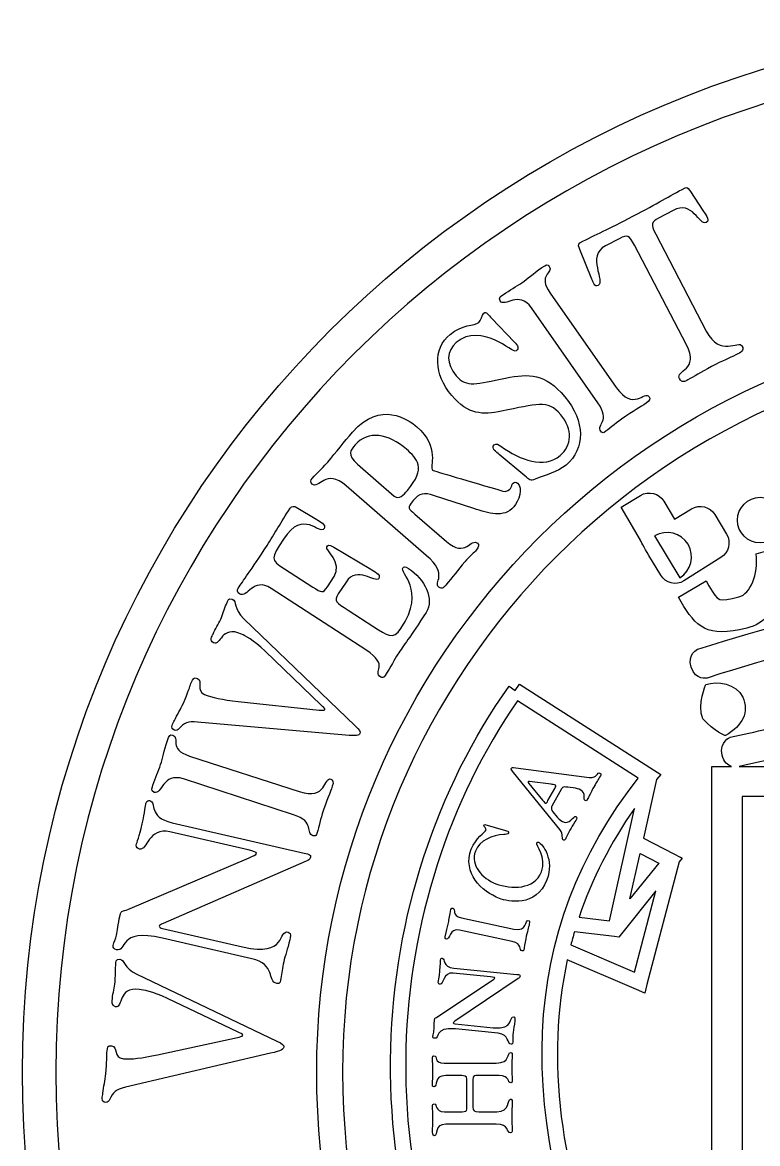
# Model space of a CAD drawing. Header units: inches. Extents: x -580 to 220, y 1335 to 2135.
# Drawn here: x -29.51 to -19.21, y 1857.3 to 1872.99 of the extents above; entities that cross this region are included whole.
import ezdxf

# ---------------------------------------------------------------- set-up
doc = ezdxf.new("R2010")
doc.units = ezdxf.units.IN
doc.header["$MEASUREMENT"] = 0
doc.layers.add('Grabado relleno', color=7, linetype='Continuous')

# ---------------------------------------------------------------- blocks, each defined once
blk = doc.blocks.new('block 2151')
at = {"layer": 'Grabado relleno', "color": 6, "lineweight": 25}
blk.add_lwpolyline([(-20.598, 1861.222), (-21, 1860.722), (-20.859, 1861.358), (-20.598, 1861.222)], dxfattribs=at)
for points, knots in [([(-14.805, 1872.993), (-22.911, 1872.993), (-29.506, 1866.4), (-29.506, 1858.295), (-29.506, 1850.19), (-22.911, 1843.595), (-14.805, 1843.595), (-6.7, 1843.595), (-0.106, 1850.19), (-0.106, 1858.295), (-0.106, 1866.4), (-6.7, 1872.993), (-14.805, 1872.993)], [0, 0, 0, 0, 1, 1, 1, 2, 2, 2, 3, 3, 3, 4, 4, 4, 4]), ([(-14.805, 1844.063), (-22.653, 1844.063), (-29.038, 1850.447), (-29.038, 1858.295), (-29.038, 1866.142), (-22.653, 1872.525), (-14.805, 1872.525), (-6.958, 1872.525), (-0.574, 1866.142), (-0.574, 1858.295), (-0.574, 1850.447), (-6.958, 1844.063), (-14.805, 1844.063)], [0, 0, 0, 0, 1, 1, 1, 2, 2, 2, 3, 3, 3, 4, 4, 4, 4]), ([(-21.532, 1869.399), (-21.517, 1869.357), (-21.497, 1869.283), (-21.446, 1869.31), (-21.338, 1869.366), (-21.616, 1869.723), (-21.344, 1869.864), (-21.344, 1869.864), (-21.142, 1869.97), (-21.142, 1869.97), (-21.043, 1870.021), (-21.011, 1870.019), (-20.936, 1869.875), (-20.936, 1869.875), (-20.207, 1868.48), (-20.207, 1868.48), (-20.021, 1868.122), (-20.368, 1868.124), (-20.307, 1868.007), (-20.273, 1867.94), (-20.233, 1867.965), (-20.19, 1867.987), (-20.094, 1868.038), (-20.02, 1868.091), (-19.86, 1868.175), (-19.698, 1868.26), (-19.612, 1868.289), (-19.516, 1868.339), (-19.447, 1868.376), (-19.394, 1868.392), (-19.432, 1868.464), (-19.476, 1868.548), (-19.738, 1868.3), (-19.931, 1868.67), (-19.931, 1868.67), (-20.64, 1870.029), (-20.64, 1870.029), (-20.715, 1870.173), (-20.699, 1870.201), (-20.6, 1870.252), (-20.6, 1870.252), (-20.396, 1870.359), (-20.396, 1870.359), (-20.126, 1870.515), (-20.028, 1870.142), (-19.932, 1870.192), (-19.87, 1870.224), (-19.958, 1870.328), (-19.981, 1870.361), (-19.981, 1870.361), (-20.152, 1870.624), (-20.152, 1870.624), (-20.17, 1870.653), (-20.192, 1870.695), (-20.228, 1870.676), (-20.452, 1870.56), (-20.607, 1870.464), (-20.958, 1870.28), (-21.309, 1870.097), (-21.477, 1870.025), (-21.7, 1869.908), (-21.736, 1869.889), (-21.714, 1869.847), (-21.701, 1869.816), (-21.701, 1869.816), (-21.532, 1869.399), (-21.532, 1869.399)], [0, 0, 0, 0, 1, 1, 1, 2, 2, 2, 3, 3, 3, 4, 4, 4, 5, 5, 5, 6, 6, 6, 7, 7, 7, 8, 8, 8, 9, 9, 9, 10, 10, 10, 11, 11, 11, 12, 12, 12, 13, 13, 13, 14, 14, 14, 15, 15, 15, 16, 16, 16, 17, 17, 17, 18, 18, 18, 19, 19, 19, 20, 20, 20, 21, 21, 21, 22, 22, 22, 22]), ([(-22.379, 1868.997), (-22.379, 1868.997), (-21.449, 1867.668), (-21.449, 1867.668), (-21.265, 1867.406), (-21.474, 1867.366), (-21.406, 1867.269), (-21.397, 1867.255), (-21.379, 1867.239), (-21.359, 1867.253), (-21.301, 1867.294), (-21.214, 1867.371), (-21.119, 1867.438), (-20.946, 1867.559), (-20.856, 1867.605), (-20.775, 1867.662), (-20.724, 1867.698), (-20.712, 1867.723), (-20.732, 1867.753), (-20.795, 1867.842), (-20.954, 1867.541), (-21.192, 1867.881), (-21.192, 1867.881), (-22.117, 1869.202), (-22.117, 1869.202), (-22.301, 1869.465), (-22.065, 1869.481), (-22.13, 1869.575), (-22.154, 1869.609), (-22.169, 1869.607), (-22.235, 1869.56), (-22.361, 1869.471), (-22.433, 1869.404), (-22.513, 1869.349), (-22.59, 1869.295), (-22.685, 1869.245), (-22.771, 1869.184), (-22.791, 1869.171), (-22.852, 1869.14), (-22.819, 1869.093), (-22.752, 1868.996), (-22.556, 1869.249), (-22.379, 1868.997)], [0, 0, 0, 0, 1, 1, 1, 2, 2, 2, 3, 3, 3, 4, 4, 4, 5, 5, 5, 6, 6, 6, 7, 7, 7, 8, 8, 8, 9, 9, 9, 10, 10, 10, 11, 11, 11, 12, 12, 12, 13, 13, 13, 14, 14, 14, 14]), ([(-14.805, 1868.874), (-20.64, 1868.874), (-25.386, 1864.128), (-25.386, 1858.295), (-25.386, 1852.461), (-20.64, 1847.715), (-14.805, 1847.715), (-8.972, 1847.715), (-4.226, 1852.461), (-4.226, 1858.295), (-4.226, 1864.128), (-8.972, 1868.874), (-14.805, 1868.874)], [0, 0, 0, 0, 1, 1, 1, 2, 2, 2, 3, 3, 3, 4, 4, 4, 4]), ([(-22.799, 1867.549), (-22.311, 1867.646), (-22.153, 1867.721), (-21.969, 1867.501), (-21.794, 1867.294), (-21.815, 1867.066), (-21.976, 1866.93), (-22.206, 1866.737), (-22.531, 1866.865), (-22.807, 1867.058), (-22.843, 1867.085), (-22.867, 1867.105), (-22.9, 1867.077), (-22.952, 1867.033), (-22.868, 1866.976), (-22.831, 1866.945), (-22.831, 1866.945), (-22.47, 1866.644), (-22.47, 1866.644), (-22.408, 1866.59), (-22.392, 1866.568), (-22.327, 1866.596), (-22.179, 1866.663), (-22.021, 1866.69), (-21.895, 1866.796), (-21.624, 1867.023), (-21.626, 1867.413), (-21.911, 1867.752), (-22.186, 1868.081), (-22.416, 1868.078), (-22.741, 1868.013), (-23.146, 1867.933), (-23.288, 1867.872), (-23.434, 1868.045), (-23.579, 1868.218), (-23.568, 1868.395), (-23.432, 1868.51), (-23.076, 1868.808), (-22.641, 1868.353), (-22.593, 1868.393), (-22.548, 1868.431), (-22.567, 1868.467), (-22.619, 1868.521), (-22.619, 1868.521), (-22.933, 1868.848), (-22.933, 1868.848), (-22.987, 1868.905), (-23.013, 1868.949), (-23.045, 1868.923), (-23.072, 1868.9), (-23.089, 1868.815), (-23.115, 1868.792), (-23.178, 1868.741), (-23.349, 1868.768), (-23.519, 1868.626), (-23.761, 1868.423), (-23.745, 1868.066), (-23.494, 1867.769), (-23.267, 1867.497), (-23.06, 1867.498), (-22.799, 1867.549)], [0, 0, 0, 0, 1, 1, 1, 2, 2, 2, 3, 3, 3, 4, 4, 4, 5, 5, 5, 6, 6, 6, 7, 7, 7, 8, 8, 8, 9, 9, 9, 10, 10, 10, 11, 11, 11, 12, 12, 12, 13, 13, 13, 14, 14, 14, 15, 15, 15, 16, 16, 16, 17, 17, 17, 18, 18, 18, 19, 19, 19, 20, 20, 20, 20]), ([(-14.805, 1848.076), (-20.441, 1848.076), (-25.024, 1852.66), (-25.024, 1858.295), (-25.024, 1863.929), (-20.441, 1868.512), (-14.805, 1868.512), (-9.171, 1868.512), (-4.587, 1863.929), (-4.587, 1858.295), (-4.587, 1852.66), (-9.171, 1848.076), (-14.805, 1848.076)], [0, 0, 0, 0, 1, 1, 1, 2, 2, 2, 3, 3, 3, 4, 4, 4, 4]), ([(-24.974, 1866.506), (-24.974, 1866.506), (-23.852, 1865.531), (-23.852, 1865.531), (-23.531, 1865.252), (-23.758, 1865.159), (-23.677, 1865.088), (-23.626, 1865.044), (-23.597, 1865.093), (-23.577, 1865.116), (-23.488, 1865.218), (-23.409, 1865.329), (-23.314, 1865.439), (-23.239, 1865.524), (-23.181, 1865.571), (-23.151, 1865.605), (-23.111, 1865.652), (-23.111, 1865.683), (-23.134, 1865.702), (-23.227, 1865.782), (-23.298, 1865.489), (-23.57, 1865.726), (-23.57, 1865.726), (-24.011, 1866.11), (-24.011, 1866.11), (-24.1, 1866.187), (-24.129, 1866.191), (-24.035, 1866.299), (-23.946, 1866.401), (-23.891, 1866.418), (-23.738, 1866.367), (-23.738, 1866.367), (-23.187, 1866.188), (-23.187, 1866.188), (-22.983, 1866.123), (-22.766, 1866.048), (-22.626, 1866.21), (-22.556, 1866.291), (-22.494, 1866.475), (-22.574, 1866.543), (-22.594, 1866.561), (-22.62, 1866.562), (-22.636, 1866.543), (-22.654, 1866.523), (-22.656, 1866.49), (-22.674, 1866.469), (-22.688, 1866.453), (-22.722, 1866.414), (-22.779, 1866.431), (-23.227, 1866.564), (-23.748, 1866.712), (-23.763, 1866.725), (-23.789, 1866.747), (-23.76, 1866.826), (-23.767, 1866.936), (-23.777, 1867.049), (-23.82, 1867.19), (-23.983, 1867.331), (-24.1, 1867.433), (-24.496, 1867.705), (-24.883, 1867.258), (-25.002, 1867.122), (-25.113, 1866.974), (-25.232, 1866.838), (-25.343, 1866.709), (-25.368, 1866.702), (-25.45, 1866.608), (-25.471, 1866.584), (-25.476, 1866.552), (-25.45, 1866.529), (-25.358, 1866.45), (-25.259, 1866.754), (-24.974, 1866.506)], [0, 0, 0, 0, 1, 1, 1, 2, 2, 2, 3, 3, 3, 4, 4, 4, 5, 5, 5, 6, 6, 6, 7, 7, 7, 8, 8, 8, 9, 9, 9, 10, 10, 10, 11, 11, 11, 12, 12, 12, 13, 13, 13, 14, 14, 14, 15, 15, 15, 16, 16, 16, 17, 17, 17, 18, 18, 18, 19, 19, 19, 20, 20, 20, 21, 21, 21, 22, 22, 22, 23, 23, 23, 24, 24, 24, 24]), ([(-24.847, 1867.08), (-24.668, 1867.286), (-24.38, 1867.236), (-24.13, 1867.019), (-23.979, 1866.888), (-23.848, 1866.751), (-24.116, 1866.441), (-24.17, 1866.38), (-24.236, 1866.305), (-24.299, 1866.36), (-24.299, 1866.36), (-24.815, 1866.808), (-24.815, 1866.808), (-24.968, 1866.941), (-24.913, 1867.004), (-24.847, 1867.08)], [0, 0, 0, 0, 1, 1, 1, 2, 2, 2, 3, 3, 3, 4, 4, 4, 5, 5, 5, 5]), ([(-19.475, 1864.95), (-19.761, 1864.878), (-19.761, 1864.878), (-19.894, 1865.107), (-19.894, 1865.107), (-19.932, 1865.173), (-19.932, 1865.173), (-19.932, 1865.173), (-20.32, 1864.944), (-20.32, 1864.944), (-20.32, 1864.944), (-20.283, 1864.882), (-20.283, 1864.882), (-20.078, 1864.526), (-19.92, 1864.374), (-19.366, 1864.513), (-19.118, 1864.575), (-18.95, 1864.764), (-18.859, 1864.999), (-18.665, 1864.832), (-18.441, 1864.764), (-18.188, 1864.799), (-17.966, 1864.83), (-17.72, 1864.959), (-17.598, 1865.342), (-17.451, 1865.168), (-17.267, 1865.058), (-17.006, 1865.01), (-16.758, 1864.964), (-16.516, 1865.044), (-16.325, 1865.234), (-16.281, 1865.279), (-16.242, 1865.327), (-16.206, 1865.38), (-16.164, 1865.329), (-16.119, 1865.283), (-16.069, 1865.244), (-15.879, 1865.093), (-15.65, 1865.042), (-15.425, 1865.102), (-15.126, 1865.181), (-14.935, 1865.35), (-14.813, 1865.548), (-14.675, 1865.321), (-14.476, 1865.171), (-14.217, 1865.102), (-13.995, 1865.044), (-13.781, 1865.084), (-13.598, 1865.219), (-13.542, 1865.261), (-13.489, 1865.312), (-13.442, 1865.371), (-13.418, 1865.338), (-13.392, 1865.306), (-13.365, 1865.276), (-13.165, 1865.058), (-12.899, 1864.961), (-12.635, 1865.01), (-12.373, 1865.058), (-12.199, 1865.165), (-12.066, 1865.326), (-11.924, 1864.946), (-11.653, 1864.838), (-11.463, 1864.812), (-11.265, 1864.784), (-11.017, 1864.804), (-10.789, 1864.973), (-10.691, 1864.738), (-10.507, 1864.579), (-10.256, 1864.535), (-10.021, 1864.494), (-9.534, 1864.408), (-9.301, 1864.962), (-9.301, 1864.962), (-9.716, 1865.136), (-9.716, 1865.136), (-9.793, 1864.953), (-9.875, 1864.925), (-10.178, 1864.978), (-10.431, 1865.023), (-10.424, 1865.355), (-10.41, 1865.495), (-10.41, 1865.495), (-10.836, 1865.619), (-10.836, 1865.619), (-11.018, 1865.255), (-11.234, 1865.235), (-11.402, 1865.258), (-11.708, 1865.3), (-11.723, 1865.807), (-11.705, 1866.105), (-11.705, 1866.105), (-12.143, 1866.194), (-12.143, 1866.194), (-12.355, 1865.594), (-12.45, 1865.502), (-12.717, 1865.453), (-12.865, 1865.425), (-12.978, 1865.521), (-13.033, 1865.58), (-13.126, 1865.682), (-13.182, 1865.82), (-13.19, 1865.95), (-13.178, 1866.014), (-13.171, 1866.081), (-13.169, 1866.148), (-13.169, 1866.148), (-13.611, 1866.216), (-13.611, 1866.216), (-13.631, 1866.142), (-13.641, 1866.063), (-13.642, 1865.984), (-13.68, 1865.809), (-13.762, 1865.658), (-13.866, 1865.581), (-13.938, 1865.528), (-14.013, 1865.514), (-14.101, 1865.538), (-14.314, 1865.594), (-14.596, 1865.766), (-14.596, 1866.607), (-14.596, 1866.607), (-15.046, 1866.607), (-15.046, 1866.607), (-15.046, 1866.581), (-15.045, 1866.556), (-15.045, 1866.531), (-15.045, 1866.531), (-15.046, 1866.531), (-15.046, 1866.531), (-15.046, 1865.926), (-15.194, 1865.629), (-15.54, 1865.538), (-15.628, 1865.514), (-15.71, 1865.534), (-15.789, 1865.597), (-15.898, 1865.683), (-15.981, 1865.84), (-16.011, 1866.002), (-16.01, 1866.067), (-16.015, 1866.133), (-16.026, 1866.197), (-16.026, 1866.197), (-16.473, 1866.164), (-16.473, 1866.164), (-16.475, 1866.101), (-16.471, 1866.038), (-16.463, 1865.975), (-16.473, 1865.819), (-16.54, 1865.657), (-16.644, 1865.553), (-16.729, 1865.468), (-16.824, 1865.434), (-16.925, 1865.453), (-17.195, 1865.502), (-17.329, 1865.625), (-17.537, 1866.213), (-17.537, 1866.213), (-17.974, 1866.124), (-17.974, 1866.124), (-17.956, 1865.812), (-17.966, 1865.284), (-18.25, 1865.246), (-18.408, 1865.223), (-18.597, 1865.258), (-18.806, 1865.675), (-18.806, 1865.675), (-19.231, 1865.552), (-19.231, 1865.552), (-19.202, 1865.266), (-19.314, 1864.99), (-19.475, 1864.95)], [0, 0, 0, 0, 1, 1, 1, 2, 2, 2, 3, 3, 3, 4, 4, 4, 5, 5, 5, 6, 6, 6, 7, 7, 7, 8, 8, 8, 9, 9, 9, 10, 10, 10, 11, 11, 11, 12, 12, 12, 13, 13, 13, 14, 14, 14, 15, 15, 15, 16, 16, 16, 17, 17, 17, 18, 18, 18, 19, 19, 19, 20, 20, 20, 21, 21, 21, 22, 22, 22, 23, 23, 23, 24, 24, 24, 25, 25, 25, 26, 26, 26, 27, 27, 27, 28, 28, 28, 29, 29, 29, 30, 30, 30, 31, 31, 31, 32, 32, 32, 33, 33, 33, 34, 34, 34, 35, 35, 35, 36, 36, 36, 37, 37, 37, 38, 38, 38, 39, 39, 39, 40, 40, 40, 41, 41, 41, 42, 42, 42, 43, 43, 43, 44, 44, 44, 45, 45, 45, 46, 46, 46, 47, 47, 47, 48, 48, 48, 49, 49, 49, 50, 50, 50, 51, 51, 51, 52, 52, 52, 53, 53, 53, 54, 54, 54, 55, 55, 55, 56, 56, 56, 57, 57, 57, 57]), ([(-20.735, 1865.528), (-20.735, 1865.528), (-20.57, 1865.254), (-20.57, 1865.254), (-20.502, 1865.141), (-20.358, 1865.105), (-20.245, 1865.173), (-20.245, 1865.173), (-19.729, 1865.502), (-19.729, 1865.502), (-19.616, 1865.569), (-19.58, 1865.715), (-19.648, 1865.828), (-19.648, 1865.828), (-19.813, 1866.102), (-19.813, 1866.102), (-19.88, 1866.214), (-20.026, 1866.25), (-20.138, 1866.183), (-20.138, 1866.183), (-20.375, 1866.039), (-20.375, 1866.039), (-20.375, 1866.039), (-20.526, 1866.289), (-20.526, 1866.289), (-20.593, 1866.401), (-20.739, 1866.438), (-20.852, 1866.37), (-20.852, 1866.37), (-21.123, 1866.207), (-21.123, 1866.207), (-21.123, 1866.207), (-20.853, 1865.742), (-20.853, 1865.742), (-20.853, 1865.742), (-20.803, 1865.641), (-20.735, 1865.528)], [0, 0, 0, 0, 1, 1, 1, 2, 2, 2, 3, 3, 3, 4, 4, 4, 5, 5, 5, 6, 6, 6, 7, 7, 7, 8, 8, 8, 9, 9, 9, 10, 10, 10, 11, 11, 11, 12, 12, 12, 12]), ([(-19.176, 1865.705), (-19, 1865.705), (-18.857, 1865.848), (-18.857, 1866.025), (-18.857, 1866.201), (-19, 1866.344), (-19.176, 1866.344), (-19.352, 1866.344), (-19.495, 1866.201), (-19.495, 1866.025), (-19.495, 1865.848), (-19.352, 1865.705), (-19.176, 1865.705)], [0, 0, 0, 0, 1, 1, 1, 2, 2, 2, 3, 3, 3, 4, 4, 4, 4]), ([(-26.024, 1865.069), (-26.024, 1865.069), (-24.697, 1864.208), (-24.697, 1864.208), (-24.352, 1863.983), (-24.617, 1863.91), (-24.487, 1863.826), (-24.47, 1863.815), (-24.446, 1863.82), (-24.428, 1863.849), (-24.346, 1863.973), (-24.296, 1864.076), (-24.25, 1864.146), (-24.177, 1864.259), (-24.077, 1864.388), (-23.853, 1864.733), (-23.732, 1864.919), (-23.878, 1865.203), (-24.099, 1865.347), (-24.153, 1865.382), (-24.171, 1865.371), (-24.177, 1865.362), (-24.234, 1865.276), (-23.842, 1865.067), (-24.206, 1864.505), (-24.312, 1864.342), (-24.409, 1864.417), (-24.584, 1864.531), (-24.584, 1864.531), (-24.947, 1864.766), (-24.947, 1864.766), (-25.112, 1864.873), (-25.152, 1864.886), (-25.084, 1864.991), (-25.084, 1864.991), (-24.975, 1865.158), (-24.975, 1865.158), (-24.822, 1865.394), (-24.563, 1865.136), (-24.516, 1865.208), (-24.48, 1865.262), (-24.591, 1865.315), (-24.629, 1865.336), (-24.629, 1865.336), (-25.144, 1865.648), (-25.144, 1865.648), (-25.222, 1865.696), (-25.233, 1865.667), (-25.243, 1865.652), (-25.272, 1865.606), (-25.016, 1865.43), (-25.143, 1865.235), (-25.143, 1865.235), (-25.235, 1865.092), (-25.235, 1865.092), (-25.299, 1864.995), (-25.319, 1865.008), (-25.441, 1865.087), (-25.441, 1865.087), (-25.837, 1865.344), (-25.837, 1865.344), (-26.033, 1865.471), (-26.03, 1865.482), (-25.852, 1865.757), (-25.567, 1866.194), (-25.351, 1865.802), (-25.281, 1865.908), (-25.248, 1865.961), (-25.348, 1866.01), (-25.386, 1866.032), (-25.386, 1866.032), (-25.673, 1866.205), (-25.673, 1866.205), (-25.698, 1866.221), (-25.737, 1866.224), (-25.757, 1866.194), (-25.886, 1865.995), (-25.976, 1865.831), (-26.081, 1865.67), (-26.306, 1865.323), (-26.423, 1865.167), (-26.484, 1865.074), (-26.504, 1865.042), (-26.494, 1865.01), (-26.468, 1864.993), (-26.354, 1864.919), (-26.279, 1865.234), (-26.024, 1865.069)], [0, 0, 0, 0, 1, 1, 1, 2, 2, 2, 3, 3, 3, 4, 4, 4, 5, 5, 5, 6, 6, 6, 7, 7, 7, 8, 8, 8, 9, 9, 9, 10, 10, 10, 11, 11, 11, 12, 12, 12, 13, 13, 13, 14, 14, 14, 15, 15, 15, 16, 16, 16, 17, 17, 17, 18, 18, 18, 19, 19, 19, 20, 20, 20, 21, 21, 21, 22, 22, 22, 23, 23, 23, 24, 24, 24, 25, 25, 25, 26, 26, 26, 27, 27, 27, 28, 28, 28, 29, 29, 29, 29]), ([(-20.187, 1865.686), (-20.089, 1865.525), (-20.142, 1865.316), (-20.303, 1865.218), (-20.303, 1865.218), (-20.655, 1865.803), (-20.655, 1865.803), (-20.493, 1865.9), (-20.284, 1865.848), (-20.187, 1865.686)], [0, 0, 0, 0, 1, 1, 1, 2, 2, 2, 3, 3, 3, 3]), ([(-27.317, 1863.102), (-27.241, 1863.189), (-27.192, 1863.209), (-27.053, 1863.197), (-27.053, 1863.197), (-24.982, 1863.013), (-24.982, 1863.013), (-24.833, 1862.999), (-24.791, 1863.011), (-24.78, 1863.035), (-24.768, 1863.062), (-24.782, 1863.083), (-24.849, 1863.146), (-24.849, 1863.146), (-26.405, 1864.643), (-26.405, 1864.643), (-26.557, 1864.791), (-26.497, 1864.886), (-26.568, 1864.917), (-26.621, 1864.941), (-26.626, 1864.902), (-26.65, 1864.85), (-26.681, 1864.781), (-26.699, 1864.706), (-26.73, 1864.637), (-26.762, 1864.565), (-26.804, 1864.502), (-26.837, 1864.43), (-26.85, 1864.4), (-26.891, 1864.333), (-26.832, 1864.307), (-26.724, 1864.259), (-26.728, 1864.559), (-26.438, 1864.429), (-26.388, 1864.408), (-26.282, 1864.355), (-26.108, 1864.188), (-26.108, 1864.188), (-25.321, 1863.432), (-25.321, 1863.432), (-25.302, 1863.415), (-25.263, 1863.386), (-25.271, 1863.371), (-25.277, 1863.357), (-25.326, 1863.363), (-25.35, 1863.366), (-25.35, 1863.366), (-26.487, 1863.487), (-26.487, 1863.487), (-26.703, 1863.509), (-26.862, 1863.542), (-26.955, 1863.583), (-27.085, 1863.641), (-26.972, 1863.769), (-27.056, 1863.805), (-27.108, 1863.829), (-27.111, 1863.815), (-27.146, 1863.736), (-27.163, 1863.696), (-27.183, 1863.62), (-27.253, 1863.461), (-27.29, 1863.377), (-27.341, 1863.299), (-27.376, 1863.218), (-27.394, 1863.181), (-27.452, 1863.115), (-27.378, 1863.082), (-27.356, 1863.072), (-27.323, 1863.096), (-27.317, 1863.102)], [0, 0, 0, 0, 1, 1, 1, 2, 2, 2, 3, 3, 3, 4, 4, 4, 5, 5, 5, 6, 6, 6, 7, 7, 7, 8, 8, 8, 9, 9, 9, 10, 10, 10, 11, 11, 11, 12, 12, 12, 13, 13, 13, 14, 14, 14, 15, 15, 15, 16, 16, 16, 17, 17, 17, 18, 18, 18, 19, 19, 19, 20, 20, 20, 21, 21, 21, 22, 22, 22, 23, 23, 23, 23]), ([(-9.447, 1863.961), (-9.387, 1864.151), (-9.538, 1864.219), (-9.538, 1864.219), (-11.482, 1864.839), (-12.712, 1865.029), (-14.8, 1865.03), (-16.869, 1865.032), (-18.095, 1864.843), (-20.048, 1864.219), (-20.048, 1864.219), (-20.202, 1864.153), (-20.142, 1863.964), (-20.081, 1863.775), (-19.919, 1863.814), (-19.919, 1863.814), (-17.991, 1864.429), (-16.843, 1864.607), (-14.8, 1864.605), (-12.738, 1864.603), (-11.587, 1864.426), (-9.667, 1863.814), (-9.667, 1863.814), (-9.508, 1863.772), (-9.447, 1863.961)], [0, 0, 0, 0, 1, 1, 1, 2, 2, 2, 3, 3, 3, 4, 4, 4, 5, 5, 5, 6, 6, 6, 7, 7, 7, 8, 8, 8, 8]), ([(-19.312, 1851.571), (-19.355, 1851.701), (-19.386, 1851.794), (-19.48, 1851.946), (-19.643, 1852.213), (-19.699, 1852.29), (-19.975, 1852.633), (-19.992, 1852.653), (-20.009, 1852.675), (-20.026, 1852.697), (-20.026, 1852.697), (-19.753, 1853.002), (-19.753, 1853.002), (-19.753, 1853.002), (-19.725, 1853.034), (-19.725, 1853.034), (-19.725, 1853.034), (-19.663, 1853.074), (-19.663, 1853.074), (-19.663, 1853.074), (-19.674, 1853.091), (-19.674, 1853.091), (-19.674, 1853.091), (-19.673, 1853.092), (-19.673, 1853.092), (-19.673, 1853.092), (-19.675, 1853.093), (-19.675, 1853.093), (-19.675, 1853.093), (-19.813, 1853.303), (-19.813, 1853.303), (-19.981, 1853.555), (-20.114, 1853.753), (-20.262, 1854.075), (-20.49, 1854.568), (-20.583, 1854.856), (-20.715, 1855.353), (-20.715, 1855.353), (-20.721, 1855.352), (-20.721, 1855.352), (-20.721, 1855.352), (-20.719, 1855.359), (-20.719, 1855.359), (-20.719, 1855.359), (-20.891, 1855.316), (-20.891, 1855.316), (-20.891, 1855.316), (-21.311, 1855.211), (-21.311, 1855.211), (-21.989, 1856.948), (-22.178, 1858.491), (-21.877, 1859.866), (-21.877, 1859.866), (-20.907, 1859.451), (-20.907, 1859.451), (-20.907, 1859.451), (-20.794, 1859.402), (-20.794, 1859.402), (-20.794, 1859.402), (-20.762, 1859.522), (-20.762, 1859.522), (-20.762, 1859.522), (-20.311, 1861.24), (-20.311, 1861.24), (-20.311, 1861.24), (-20.269, 1861.292), (-20.269, 1861.292), (-20.269, 1861.292), (-20.294, 1861.304), (-20.294, 1861.304), (-20.294, 1861.304), (-20.294, 1861.305), (-20.294, 1861.305), (-20.294, 1861.305), (-20.298, 1861.306), (-20.298, 1861.306), (-20.298, 1861.306), (-20.385, 1861.351), (-20.385, 1861.351), (-20.385, 1861.351), (-20.811, 1861.573), (-20.811, 1861.573), (-20.811, 1861.573), (-20.629, 1862.392), (-20.629, 1862.392), (-20.629, 1862.392), (-20.57, 1862.465), (-20.57, 1862.465), (-20.57, 1862.465), (-20.67, 1862.529), (-20.67, 1862.529), (-20.67, 1862.529), (-22.548, 1863.73), (-22.548, 1863.73), (-22.548, 1863.73), (-22.605, 1863.641), (-22.605, 1863.641), (-22.605, 1863.641), (-22.692, 1863.702), (-22.692, 1863.702), (-23.713, 1862.26), (-24.302, 1860.462), (-24.349, 1858.637), (-24.399, 1856.736), (-23.882, 1854.917), (-22.855, 1853.375), (-22.855, 1853.375), (-22.798, 1853.291), (-22.798, 1853.291), (-22.798, 1853.291), (-22.711, 1853.343), (-22.711, 1853.343), (-22.711, 1853.343), (-22.118, 1853.703), (-22.118, 1853.703), (-22.078, 1853.616), (-22, 1853.452), (-21.933, 1853.338), (-21.903, 1853.287), (-21.862, 1853.228), (-21.825, 1853.178), (-21.825, 1853.178), (-22.369, 1852.824), (-22.369, 1852.824), (-22.369, 1852.824), (-22.311, 1852.735), (-22.311, 1852.735), (-22.311, 1852.735), (-22.402, 1852.68), (-22.402, 1852.68), (-22.402, 1852.68), (-22.342, 1852.578), (-22.342, 1852.578), (-21.972, 1851.952), (-21.104, 1850.484), (-20.231, 1850.776), (-19.976, 1850.861), (-19.814, 1850.995), (-19.658, 1851.125), (-19.56, 1851.206), (-19.459, 1851.291), (-19.331, 1851.367), (-19.331, 1851.367), (-19.257, 1851.411), (-19.257, 1851.411), (-19.257, 1851.412), (-19.285, 1851.493), (-19.285, 1851.493), (-19.285, 1851.493), (-19.312, 1851.571), (-19.312, 1851.571)], [0, 0, 0, 0, 1, 1, 1, 2, 2, 2, 3, 3, 3, 4, 4, 4, 5, 5, 5, 6, 6, 6, 7, 7, 7, 8, 8, 8, 9, 9, 9, 10, 10, 10, 11, 11, 11, 12, 12, 12, 13, 13, 13, 14, 14, 14, 15, 15, 15, 16, 16, 16, 17, 17, 17, 18, 18, 18, 19, 19, 19, 20, 20, 20, 21, 21, 21, 22, 22, 22, 23, 23, 23, 24, 24, 24, 25, 25, 25, 26, 26, 26, 27, 27, 27, 28, 28, 28, 29, 29, 29, 30, 30, 30, 31, 31, 31, 32, 32, 32, 33, 33, 33, 34, 34, 34, 35, 35, 35, 36, 36, 36, 37, 37, 37, 38, 38, 38, 39, 39, 39, 40, 40, 40, 41, 41, 41, 42, 42, 42, 43, 43, 43, 44, 44, 44, 45, 45, 45, 46, 46, 46, 47, 47, 47, 48, 48, 48, 49, 49, 49, 50, 50, 50, 50]), ([(-19.936, 1863.725), (-19.936, 1863.725), (-20.063, 1863.449), (-19.979, 1863.244), (-19.817, 1863.062), (-19.663, 1863.007), (-19.663, 1863.007), (-19.42, 1863.153), (-19.329, 1863.335), (-19.42, 1863.547), (-19.505, 1863.743), (-19.786, 1863.772), (-19.936, 1863.725)], [0, 0, 0, 0, 1, 1, 1, 2, 2, 2, 3, 3, 3, 4, 4, 4, 4]), ([(-9.696, 1862.576), (-9.696, 1862.576), (-10.025, 1862.576), (-10.025, 1862.576), (-9.976, 1862.589), (-9.916, 1862.628), (-9.894, 1862.736), (-9.856, 1862.928), (-10.011, 1862.986), (-10.011, 1862.986), (-10.011, 1862.986), (-10.536, 1863.091), (-10.536, 1863.091), (-11.981, 1863.381), (-13.123, 1863.611), (-14.821, 1863.609), (-16.869, 1863.608), (-18.084, 1863.329), (-19.06, 1863.105), (-19.247, 1863.062), (-19.424, 1863.021), (-19.595, 1862.985), (-19.595, 1862.985), (-19.751, 1862.926), (-19.711, 1862.736), (-19.689, 1862.63), (-19.627, 1862.591), (-19.578, 1862.577), (-19.578, 1862.577), (-19.853, 1862.577), (-19.853, 1862.577), (-19.853, 1862.577), (-19.853, 1857.26), (-19.853, 1857.26), (-19.853, 1854.913), (-19.71, 1852.972), (-17.911, 1851.141), (-16.851, 1850.063), (-16.13, 1849.569), (-14.936, 1848.752), (-14.936, 1848.752), (-14.863, 1848.702), (-14.863, 1848.702), (-14.863, 1848.702), (-14.732, 1848.612), (-14.732, 1848.612), (-14.732, 1848.612), (-14.61, 1848.713), (-14.61, 1848.713), (-14.241, 1849.018), (-13.919, 1849.25), (-13.608, 1849.474), (-12.968, 1849.935), (-12.415, 1850.334), (-11.712, 1851.173), (-9.998, 1853.218), (-9.696, 1854.765), (-9.696, 1857.26), (-9.696, 1857.26), (-9.696, 1862.576), (-9.696, 1862.576)], [0, 0, 0, 0, 1, 1, 1, 2, 2, 2, 3, 3, 3, 4, 4, 4, 5, 5, 5, 6, 6, 6, 7, 7, 7, 8, 8, 8, 9, 9, 9, 10, 10, 10, 11, 11, 11, 12, 12, 12, 13, 13, 13, 14, 14, 14, 15, 15, 15, 16, 16, 16, 17, 17, 17, 18, 18, 18, 19, 19, 19, 20, 20, 20, 20]), ([(-22.733, 1853.579), (-23.698, 1855.065), (-24.184, 1856.81), (-24.137, 1858.632), (-24.091, 1860.379), (-23.537, 1862.102), (-22.575, 1863.495), (-22.575, 1863.495), (-20.883, 1862.413), (-20.883, 1862.413), (-22.554, 1860.289), (-22.67, 1857.694), (-21.238, 1854.486), (-21.238, 1854.486), (-22.733, 1853.579), (-22.733, 1853.579)], [0, 0, 0, 0, 1, 1, 1, 2, 2, 2, 3, 3, 3, 4, 4, 4, 5, 5, 5, 5]), ([(-18.964, 1862.69), (-18.009, 1862.909), (-16.821, 1863.182), (-14.821, 1863.184), (-13.165, 1863.185), (-12.042, 1862.96), (-10.62, 1862.674), (-10.62, 1862.674), (-10.13, 1862.576), (-10.13, 1862.576), (-10.13, 1862.576), (-10.223, 1862.577), (-10.223, 1862.577), (-10.223, 1862.577), (-19.472, 1862.577), (-19.472, 1862.577), (-19.308, 1862.612), (-19.141, 1862.65), (-18.964, 1862.69)], [0, 0, 0, 0, 1, 1, 1, 2, 2, 2, 3, 3, 3, 4, 4, 4, 5, 5, 5, 6, 6, 6, 6]), ([(-27.662, 1862.213), (-27.549, 1862.176), (-27.545, 1862.496), (-27.252, 1862.401), (-27.252, 1862.401), (-25.71, 1861.9), (-25.71, 1861.9), (-25.404, 1861.8), (-25.548, 1861.642), (-25.436, 1861.606), (-25.42, 1861.601), (-25.395, 1861.599), (-25.388, 1861.622), (-25.366, 1861.688), (-25.343, 1861.803), (-25.307, 1861.914), (-25.242, 1862.114), (-25.199, 1862.205), (-25.167, 1862.3), (-25.148, 1862.359), (-25.154, 1862.387), (-25.189, 1862.398), (-25.292, 1862.432), (-25.237, 1862.096), (-25.632, 1862.224), (-25.632, 1862.224), (-27.166, 1862.722), (-27.166, 1862.722), (-27.47, 1862.821), (-27.292, 1862.976), (-27.402, 1863.012), (-27.441, 1863.025), (-27.451, 1863.014), (-27.476, 1862.937), (-27.524, 1862.79), (-27.541, 1862.694), (-27.571, 1862.601), (-27.6, 1862.511), (-27.645, 1862.415), (-27.678, 1862.315), (-27.686, 1862.292), (-27.716, 1862.231), (-27.662, 1862.213)], [0, 0, 0, 0, 1, 1, 1, 2, 2, 2, 3, 3, 3, 4, 4, 4, 5, 5, 5, 6, 6, 6, 7, 7, 7, 8, 8, 8, 9, 9, 9, 10, 10, 10, 11, 11, 11, 12, 12, 12, 13, 13, 13, 14, 14, 14, 14]), ([(-21.981, 1861.694), (-21.922, 1861.62), (-21.965, 1861.561), (-21.933, 1861.543), (-21.915, 1861.534), (-21.907, 1861.555), (-21.897, 1861.573), (-21.877, 1861.608), (-21.863, 1861.647), (-21.842, 1861.684), (-21.82, 1861.724), (-21.794, 1861.758), (-21.771, 1861.798), (-21.757, 1861.824), (-21.726, 1861.857), (-21.755, 1861.873), (-21.793, 1861.894), (-21.844, 1861.748), (-21.944, 1861.803), (-21.977, 1861.821), (-22.016, 1861.865), (-22.039, 1861.889), (-22.114, 1861.968), (-22.104, 1861.997), (-22.093, 1862.019), (-22.093, 1862.019), (-21.958, 1862.263), (-21.958, 1862.263), (-21.94, 1862.295), (-21.922, 1862.294), (-21.793, 1862.275), (-21.747, 1862.268), (-21.718, 1862.263), (-21.688, 1862.246), (-21.603, 1862.2), (-21.667, 1862.12), (-21.628, 1862.098), (-21.608, 1862.087), (-21.602, 1862.105), (-21.59, 1862.127), (-21.569, 1862.163), (-21.55, 1862.212), (-21.519, 1862.267), (-21.474, 1862.349), (-21.45, 1862.379), (-21.425, 1862.424), (-21.406, 1862.457), (-21.397, 1862.467), (-21.421, 1862.48), (-21.466, 1862.505), (-21.45, 1862.408), (-21.57, 1862.423), (-21.57, 1862.423), (-22.6, 1862.556), (-22.6, 1862.556), (-22.65, 1862.562), (-22.654, 1862.562), (-22.66, 1862.55), (-22.669, 1862.534), (-22.647, 1862.513), (-22.629, 1862.493), (-22.629, 1862.493), (-21.981, 1861.694), (-21.981, 1861.694)], [0, 0, 0, 0, 1, 1, 1, 2, 2, 2, 3, 3, 3, 4, 4, 4, 5, 5, 5, 6, 6, 6, 7, 7, 7, 8, 8, 8, 9, 9, 9, 10, 10, 10, 11, 11, 11, 12, 12, 12, 13, 13, 13, 14, 14, 14, 15, 15, 15, 16, 16, 16, 17, 17, 17, 18, 18, 18, 19, 19, 19, 20, 20, 20, 21, 21, 21, 21]), ([(-22.425, 1862.36), (-22.421, 1862.366), (-22.423, 1862.362), (-22.408, 1862.364), (-22.408, 1862.364), (-22.102, 1862.327), (-22.102, 1862.327), (-22.083, 1862.325), (-22.063, 1862.323), (-22.044, 1862.312), (-22.03, 1862.305), (-22.041, 1862.288), (-22.054, 1862.266), (-22.054, 1862.266), (-22.148, 1862.097), (-22.148, 1862.097), (-22.16, 1862.075), (-22.168, 1862.056), (-22.182, 1862.064), (-22.201, 1862.075), (-22.212, 1862.091), (-22.225, 1862.106), (-22.225, 1862.106), (-22.416, 1862.337), (-22.416, 1862.337), (-22.428, 1862.352), (-22.426, 1862.358), (-22.425, 1862.36)], [0, 0, 0, 0, 1, 1, 1, 2, 2, 2, 3, 3, 3, 4, 4, 4, 5, 5, 5, 6, 6, 6, 7, 7, 7, 8, 8, 8, 9, 9, 9, 9]), ([(-28.191, 1860.01), (-28.032, 1859.974), (-28.178, 1860.318), (-27.547, 1860.172), (-27.547, 1860.172), (-26.295, 1859.883), (-26.295, 1859.883), (-25.96, 1859.806), (-26.077, 1859.566), (-25.946, 1859.537), (-25.889, 1859.524), (-25.894, 1859.58), (-25.887, 1859.609), (-25.871, 1859.68), (-25.868, 1859.754), (-25.848, 1859.839), (-25.827, 1859.931), (-25.793, 1860.017), (-25.763, 1860.146), (-25.755, 1860.18), (-25.737, 1860.245), (-25.783, 1860.256), (-25.938, 1860.292), (-25.791, 1859.903), (-26.424, 1860.049), (-26.424, 1860.049), (-27.543, 1860.308), (-27.543, 1860.308), (-27.573, 1860.314), (-27.594, 1860.325), (-27.591, 1860.341), (-27.588, 1860.354), (-27.568, 1860.366), (-27.537, 1860.378), (-27.537, 1860.378), (-25.533, 1861.249), (-25.533, 1861.249), (-25.502, 1861.262), (-25.48, 1861.271), (-25.471, 1861.307), (-25.463, 1861.339), (-25.49, 1861.345), (-25.562, 1861.362), (-25.562, 1861.362), (-27.409, 1861.788), (-27.409, 1861.788), (-27.755, 1861.868), (-27.624, 1862.074), (-27.723, 1862.097), (-27.733, 1862.099), (-27.766, 1862.107), (-27.777, 1862.056), (-27.783, 1862.033), (-27.791, 1861.937), (-27.829, 1861.772), (-27.872, 1861.59), (-27.902, 1861.516), (-27.912, 1861.474), (-27.919, 1861.44), (-27.888, 1861.424), (-27.866, 1861.419), (-27.757, 1861.394), (-27.742, 1861.729), (-27.442, 1861.66), (-27.442, 1861.66), (-26.346, 1861.407), (-26.346, 1861.407), (-26.264, 1861.388), (-26.226, 1861.373), (-26.229, 1861.358), (-26.233, 1861.342), (-26.28, 1861.319), (-26.333, 1861.296), (-26.333, 1861.296), (-28.03, 1860.572), (-28.03, 1860.572), (-28.103, 1860.539), (-28.119, 1860.576), (-28.139, 1860.492), (-28.17, 1860.352), (-28.174, 1860.281), (-28.189, 1860.213), (-28.201, 1860.163), (-28.224, 1860.118), (-28.237, 1860.068), (-28.244, 1860.036), (-28.221, 1860.017), (-28.191, 1860.01)], [0, 0, 0, 0, 1, 1, 1, 2, 2, 2, 3, 3, 3, 4, 4, 4, 5, 5, 5, 6, 6, 6, 7, 7, 7, 8, 8, 8, 9, 9, 9, 10, 10, 10, 11, 11, 11, 12, 12, 12, 13, 13, 13, 14, 14, 14, 15, 15, 15, 16, 16, 16, 17, 17, 17, 18, 18, 18, 19, 19, 19, 20, 20, 20, 21, 21, 21, 22, 22, 22, 23, 23, 23, 24, 24, 24, 25, 25, 25, 26, 26, 26, 27, 27, 27, 28, 28, 28, 29, 29, 29, 29]), ([(-10.118, 1857.26), (-10.118, 1854.82), (-10.395, 1853.401), (-12.035, 1851.444), (-12.705, 1850.645), (-13.238, 1850.261), (-13.855, 1849.816), (-14.172, 1849.588), (-14.376, 1849.453), (-14.755, 1849.139), (-15.894, 1849.919), (-16.596, 1850.405), (-17.609, 1851.437), (-19.3, 1853.157), (-19.431, 1854.935), (-19.431, 1857.26), (-19.431, 1857.26), (-19.431, 1862.155), (-19.431, 1862.155), (-19.431, 1862.155), (-10.118, 1862.154), (-10.118, 1862.154), (-10.118, 1862.154), (-10.118, 1857.26), (-10.118, 1857.26)], [0, 0, 0, 0, 1, 1, 1, 2, 2, 2, 3, 3, 3, 4, 4, 4, 5, 5, 5, 6, 6, 6, 7, 7, 7, 8, 8, 8, 8]), ([(-21.712, 1860.467), (-21.533, 1860.999), (-21.275, 1861.505), (-20.938, 1861.985), (-20.938, 1861.985), (-21.286, 1860.416), (-21.286, 1860.416), (-21.286, 1860.416), (-21.712, 1860.467), (-21.712, 1860.467)], [0, 0, 0, 0, 1, 1, 1, 2, 2, 2, 3, 3, 3, 3]), ([(-22.828, 1860.728), (-22.712, 1860.683), (-22.313, 1860.599), (-22.164, 1860.986), (-22.055, 1861.269), (-22.223, 1861.494), (-22.282, 1861.517), (-22.291, 1861.52), (-22.303, 1861.511), (-22.305, 1861.505), (-22.319, 1861.47), (-22.161, 1861.306), (-22.239, 1861.1), (-22.336, 1860.848), (-22.668, 1860.854), (-22.876, 1860.933), (-23.073, 1861.009), (-23.238, 1861.195), (-23.163, 1861.39), (-23.105, 1861.543), (-22.932, 1861.611), (-22.765, 1861.624), (-22.742, 1861.626), (-22.708, 1861.623), (-22.7, 1861.644), (-22.691, 1861.666), (-22.727, 1861.674), (-22.742, 1861.678), (-22.742, 1861.678), (-23.031, 1861.762), (-23.031, 1861.762), (-23.038, 1861.765), (-23.043, 1861.756), (-23.046, 1861.749), (-23.053, 1861.731), (-23.005, 1861.711), (-23.015, 1861.686), (-23.03, 1861.646), (-23.159, 1861.579), (-23.221, 1861.418), (-23.349, 1861.084), (-23.076, 1860.823), (-22.828, 1860.728)], [0, 0, 0, 0, 1, 1, 1, 2, 2, 2, 3, 3, 3, 4, 4, 4, 5, 5, 5, 6, 6, 6, 7, 7, 7, 8, 8, 8, 9, 9, 9, 10, 10, 10, 11, 11, 11, 12, 12, 12, 13, 13, 13, 14, 14, 14, 14]), ([(-20.937, 1859.695), (-20.937, 1859.695), (-21.828, 1860.077), (-21.828, 1860.077), (-21.812, 1860.138), (-21.795, 1860.199), (-21.777, 1860.26), (-21.777, 1860.26), (-21.216, 1860.194), (-21.216, 1860.194), (-21.216, 1860.194), (-21.157, 1860.187), (-21.157, 1860.187), (-21.157, 1860.187), (-21.12, 1860.233), (-21.12, 1860.233), (-21.12, 1860.233), (-20.638, 1860.833), (-20.638, 1860.833), (-20.638, 1860.833), (-20.937, 1859.695), (-20.937, 1859.695)], [0, 0, 0, 0, 1, 1, 1, 2, 2, 2, 3, 3, 3, 4, 4, 4, 5, 5, 5, 6, 6, 6, 7, 7, 7, 7]), ([(-23.388, 1860.284), (-23.388, 1860.284), (-22.648, 1860.126), (-22.648, 1860.126), (-22.502, 1860.095), (-22.562, 1860.004), (-22.509, 1859.993), (-22.501, 1859.991), (-22.489, 1859.991), (-22.487, 1860.004), (-22.48, 1860.039), (-22.473, 1860.101), (-22.46, 1860.16), (-22.437, 1860.269), (-22.42, 1860.319), (-22.409, 1860.37), (-22.402, 1860.402), (-22.406, 1860.416), (-22.423, 1860.419), (-22.472, 1860.43), (-22.434, 1860.26), (-22.624, 1860.299), (-22.624, 1860.299), (-23.359, 1860.456), (-23.359, 1860.456), (-23.506, 1860.487), (-23.428, 1860.58), (-23.481, 1860.591), (-23.499, 1860.594), (-23.504, 1860.588), (-23.513, 1860.546), (-23.529, 1860.468), (-23.534, 1860.416), (-23.545, 1860.366), (-23.555, 1860.318), (-23.573, 1860.265), (-23.584, 1860.211), (-23.587, 1860.198), (-23.599, 1860.164), (-23.572, 1860.159), (-23.519, 1860.147), (-23.528, 1860.313), (-23.388, 1860.284)], [0, 0, 0, 0, 1, 1, 1, 2, 2, 2, 3, 3, 3, 4, 4, 4, 5, 5, 5, 6, 6, 6, 7, 7, 7, 8, 8, 8, 9, 9, 9, 10, 10, 10, 11, 11, 11, 12, 12, 12, 13, 13, 13, 14, 14, 14, 14]), ([(-25.846, 1858.645), (-25.842, 1858.675), (-25.861, 1858.69), (-25.946, 1858.729), (-25.946, 1858.729), (-27.902, 1859.667), (-27.902, 1859.667), (-28.094, 1859.759), (-28.066, 1859.869), (-28.144, 1859.876), (-28.201, 1859.882), (-28.194, 1859.844), (-28.2, 1859.787), (-28.207, 1859.711), (-28.202, 1859.634), (-28.209, 1859.559), (-28.217, 1859.48), (-28.238, 1859.406), (-28.246, 1859.327), (-28.25, 1859.295), (-28.268, 1859.217), (-28.203, 1859.211), (-28.085, 1859.2), (-28.183, 1859.485), (-27.866, 1859.453), (-27.812, 1859.447), (-27.694, 1859.43), (-27.475, 1859.327), (-27.475, 1859.327), (-26.486, 1858.854), (-26.486, 1858.854), (-26.463, 1858.843), (-26.417, 1858.828), (-26.418, 1858.812), (-26.42, 1858.795), (-26.469, 1858.787), (-26.494, 1858.781), (-26.494, 1858.781), (-27.615, 1858.539), (-27.615, 1858.539), (-27.829, 1858.492), (-27.99, 1858.472), (-28.093, 1858.482), (-28.233, 1858.497), (-28.167, 1858.654), (-28.258, 1858.663), (-28.315, 1858.668), (-28.313, 1858.655), (-28.323, 1858.568), (-28.326, 1858.525), (-28.321, 1858.446), (-28.338, 1858.272), (-28.348, 1858.181), (-28.37, 1858.09), (-28.379, 1858.001), (-28.383, 1857.96), (-28.418, 1857.88), (-28.337, 1857.871), (-28.313, 1857.869), (-28.29, 1857.902), (-28.286, 1857.91), (-28.24, 1858.017), (-28.2, 1858.051), (-28.063, 1858.084), (-28.063, 1858.084), (-26.031, 1858.56), (-26.031, 1858.56), (-25.885, 1858.595), (-25.848, 1858.618), (-25.846, 1858.645)], [0, 0, 0, 0, 1, 1, 1, 2, 2, 2, 3, 3, 3, 4, 4, 4, 5, 5, 5, 6, 6, 6, 7, 7, 7, 8, 8, 8, 9, 9, 9, 10, 10, 10, 11, 11, 11, 12, 12, 12, 13, 13, 13, 14, 14, 14, 15, 15, 15, 16, 16, 16, 17, 17, 17, 18, 18, 18, 19, 19, 19, 20, 20, 20, 21, 21, 21, 22, 22, 22, 23, 23, 23, 23]), ([(-23.735, 1858.769), (-23.66, 1858.761), (-23.746, 1858.931), (-23.444, 1858.9), (-23.444, 1858.9), (-22.846, 1858.84), (-22.846, 1858.84), (-22.685, 1858.824), (-22.727, 1858.691), (-22.664, 1858.685), (-22.637, 1858.682), (-22.643, 1858.711), (-22.642, 1858.727), (-22.637, 1858.765), (-22.64, 1858.804), (-22.635, 1858.849), (-22.63, 1858.899), (-22.619, 1858.946), (-22.613, 1859.016), (-22.611, 1859.034), (-22.605, 1859.069), (-22.627, 1859.072), (-22.701, 1859.079), (-22.613, 1858.887), (-22.915, 1858.918), (-22.915, 1858.918), (-23.449, 1858.971), (-23.449, 1858.971), (-23.464, 1858.972), (-23.474, 1858.976), (-23.473, 1858.985), (-23.473, 1858.992), (-23.464, 1859), (-23.451, 1859.008), (-23.451, 1859.008), (-22.564, 1859.607), (-22.564, 1859.607), (-22.551, 1859.616), (-22.541, 1859.621), (-22.539, 1859.642), (-22.537, 1859.659), (-22.549, 1859.66), (-22.584, 1859.663), (-22.584, 1859.663), (-23.466, 1859.752), (-23.466, 1859.752), (-23.631, 1859.768), (-23.582, 1859.885), (-23.629, 1859.89), (-23.634, 1859.89), (-23.649, 1859.892), (-23.652, 1859.864), (-23.653, 1859.852), (-23.652, 1859.802), (-23.661, 1859.713), (-23.671, 1859.615), (-23.682, 1859.574), (-23.683, 1859.552), (-23.685, 1859.533), (-23.67, 1859.528), (-23.659, 1859.527), (-23.607, 1859.521), (-23.618, 1859.697), (-23.475, 1859.682), (-23.475, 1859.682), (-22.951, 1859.63), (-22.951, 1859.63), (-22.912, 1859.626), (-22.893, 1859.621), (-22.894, 1859.613), (-22.895, 1859.605), (-22.915, 1859.589), (-22.94, 1859.573), (-22.94, 1859.573), (-23.69, 1859.074), (-23.69, 1859.074), (-23.722, 1859.051), (-23.732, 1859.069), (-23.737, 1859.024), (-23.744, 1858.949), (-23.741, 1858.911), (-23.745, 1858.875), (-23.748, 1858.848), (-23.756, 1858.823), (-23.759, 1858.796), (-23.761, 1858.779), (-23.749, 1858.771), (-23.735, 1858.769)], [0, 0, 0, 0, 1, 1, 1, 2, 2, 2, 3, 3, 3, 4, 4, 4, 5, 5, 5, 6, 6, 6, 7, 7, 7, 8, 8, 8, 9, 9, 9, 10, 10, 10, 11, 11, 11, 12, 12, 12, 13, 13, 13, 14, 14, 14, 15, 15, 15, 16, 16, 16, 17, 17, 17, 18, 18, 18, 19, 19, 19, 20, 20, 20, 21, 21, 21, 22, 22, 22, 23, 23, 23, 24, 24, 24, 25, 25, 25, 26, 26, 26, 27, 27, 27, 28, 28, 28, 29, 29, 29, 29]), ([(-23.577, 1857.567), (-23.577, 1857.567), (-22.874, 1857.567), (-22.874, 1857.567), (-22.679, 1857.567), (-22.735, 1857.446), (-22.672, 1857.446), (-22.651, 1857.446), (-22.649, 1857.46), (-22.649, 1857.478), (-22.649, 1857.548), (-22.654, 1857.608), (-22.654, 1857.668), (-22.654, 1857.77), (-22.649, 1857.817), (-22.649, 1857.875), (-22.649, 1857.92), (-22.661, 1857.917), (-22.671, 1857.917), (-22.727, 1857.917), (-22.671, 1857.741), (-22.866, 1857.741), (-22.866, 1857.741), (-23.114, 1857.741), (-23.114, 1857.741), (-23.183, 1857.741), (-23.199, 1857.746), (-23.199, 1857.811), (-23.199, 1857.811), (-23.199, 1858.19), (-23.199, 1858.19), (-23.199, 1858.252), (-23.182, 1858.248), (-23.115, 1858.248), (-23.115, 1858.248), (-22.831, 1858.248), (-22.831, 1858.248), (-22.679, 1858.248), (-22.721, 1858.144), (-22.666, 1858.144), (-22.654, 1858.144), (-22.649, 1858.153), (-22.649, 1858.173), (-22.649, 1858.245), (-22.654, 1858.301), (-22.654, 1858.352), (-22.654, 1858.41), (-22.649, 1858.493), (-22.649, 1858.54), (-22.649, 1858.559), (-22.647, 1858.57), (-22.668, 1858.57), (-22.729, 1858.57), (-22.671, 1858.422), (-22.871, 1858.422), (-22.871, 1858.422), (-23.599, 1858.422), (-23.599, 1858.422), (-23.754, 1858.422), (-23.686, 1858.525), (-23.746, 1858.525), (-23.76, 1858.525), (-23.765, 1858.519), (-23.765, 1858.495), (-23.765, 1858.434), (-23.758, 1858.382), (-23.758, 1858.307), (-23.758, 1858.22), (-23.765, 1858.183), (-23.765, 1858.124), (-23.765, 1858.105), (-23.768, 1858.091), (-23.74, 1858.091), (-23.694, 1858.091), (-23.75, 1858.248), (-23.577, 1858.248), (-23.577, 1858.248), (-23.355, 1858.248), (-23.355, 1858.248), (-23.321, 1858.248), (-23.284, 1858.24), (-23.284, 1858.199), (-23.284, 1858.199), (-23.284, 1857.776), (-23.284, 1857.776), (-23.284, 1857.747), (-23.304, 1857.741), (-23.347, 1857.741), (-23.347, 1857.741), (-23.597, 1857.741), (-23.597, 1857.741), (-23.738, 1857.741), (-23.692, 1857.851), (-23.741, 1857.851), (-23.757, 1857.851), (-23.765, 1857.838), (-23.765, 1857.818), (-23.765, 1857.776), (-23.758, 1857.72), (-23.758, 1857.635), (-23.758, 1857.561), (-23.765, 1857.519), (-23.765, 1857.476), (-23.765, 1857.449), (-23.763, 1857.406), (-23.74, 1857.406), (-23.68, 1857.406), (-23.749, 1857.567), (-23.577, 1857.567)], [0, 0, 0, 0, 1, 1, 1, 2, 2, 2, 3, 3, 3, 4, 4, 4, 5, 5, 5, 6, 6, 6, 7, 7, 7, 8, 8, 8, 9, 9, 9, 10, 10, 10, 11, 11, 11, 12, 12, 12, 13, 13, 13, 14, 14, 14, 15, 15, 15, 16, 16, 16, 17, 17, 17, 18, 18, 18, 19, 19, 19, 20, 20, 20, 21, 21, 21, 22, 22, 22, 23, 23, 23, 24, 24, 24, 25, 25, 25, 26, 26, 26, 27, 27, 27, 28, 28, 28, 29, 29, 29, 30, 30, 30, 31, 31, 31, 32, 32, 32, 33, 33, 33, 34, 34, 34, 35, 35, 35, 36, 36, 36, 36])]:
    blk.add_open_spline(points, degree=3, knots=knots, dxfattribs=at)

msp = doc.modelspace()

# ---------------------------------------------------------------- block references
at = {"layer": 'Grabado relleno'}
msp.add_blockref('block 2151', (0, 0), dxfattribs=at)

doc.saveas('drawing.dxf')
